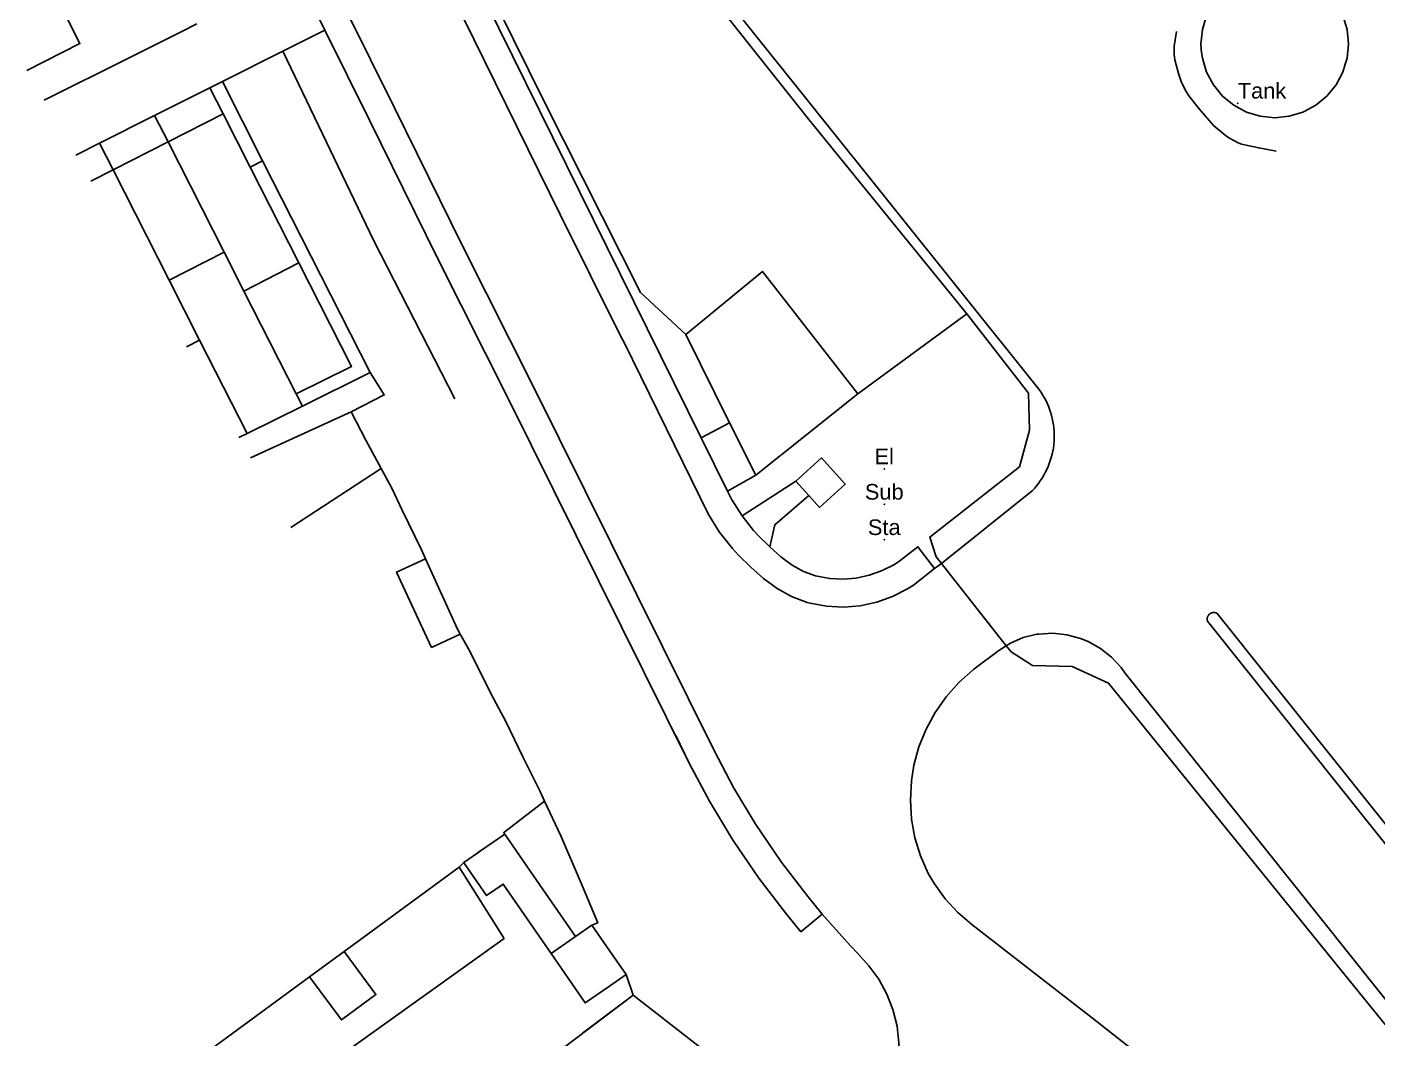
# Model space of a CAD drawing. Header units: millimetres. Extents: x 111502 to 977541, y 8702 to 1044108.
# Drawn here: x 974928.3 to 975025.6, y 478452.4 to 478525.3 of the extents above; entities that cross this region are included whole.
import ezdxf
from ezdxf.enums import TextEntityAlignment as Align

# ---------------------------------------------------------------- set-up
doc = ezdxf.new("R2010")
doc.units = ezdxf.units.MM
doc.header["$LTSCALE"] = 0.25
doc.layers.add('X HVSS Site Background', color=8, linetype='Continuous')
doc.styles.add('85C29BD3-77E0-4928-B775-6F', font='arial.ttf', dxfattribs={"height": 0.2})

# ---------------------------------------------------------------- blocks, each defined once
blk = doc.blocks.new('OS MAP')
at = {"layer": 'X HVSS Site Background'}
for points in [[(488767.43, 243002.82), (488766.4, 243004.07), (488764.47, 243006.58), (488762.6, 243009.35), (488761.04, 243011.94), (488759.63, 243014.61), (488746.62, 243040.8), (488741.51, 243050.95), (488736.61, 243060.87), (488728.01, 243078.25)], [(488734.05, 243082.66), (488743.1, 243064.26), (488748.56, 243053.19), (488752.91, 243044.42), (488753.17, 243043.99), (488759.2, 243031.64), (488760.01, 243030.35), (488760.96, 243029.15), (488761.4, 243028.67), (488762.27, 243027.81), (488763.19, 243027), (488764.17, 243026.28), (488765.22, 243025.69), (488766.34, 243025.26), (488766.55, 243025.21), (488767.74, 243024.99), (488768.95, 243024.93), (488770.16, 243025.03), (488771.35, 243025.29), (488772.49, 243025.69), (488773.57, 243026.24), (488773.99, 243026.51), (488775.52, 243027.7)], [(488736.38, 243082.34), (488758.705, 243037.125)], [(488776.01, 243028.08), (488782.54, 243033.31), (488782.7, 243033.48), (488782.85, 243033.66), (488782.99, 243033.84), (488783.13, 243034.03), (488783.26, 243034.22), (488783.38, 243034.42), (488783.49, 243034.62), (488783.59, 243034.83), (488783.69, 243035.05), (488783.78, 243035.26), (488783.85, 243035.48), (488783.92, 243035.7), (488783.98, 243035.93), (488784.03, 243036.15), (488784.07, 243036.38), (488784.11, 243036.61), (488784.13, 243036.89), (488784.14, 243037.12), (488784.14, 243037.36), (488784.13, 243037.59), (488784.11, 243037.82), (488784.08, 243038.05), (488784.04, 243038.28), (488783.99, 243038.51), (488783.94, 243038.73), (488783.87, 243038.96), (488783.8, 243039.18), (488783.71, 243039.39), (488783.62, 243039.61), (488783.52, 243039.82), (488783.41, 243040.02), (488783.29, 243040.22), (488783.16, 243040.42), (488783.03, 243040.61), (488782.84, 243040.85), (488745.69, 243087.26)], [(488757.6, 243044.56), (488754.33, 243047.58), (488747.39, 243061.33), (488736.4, 243083.58), (488743.33, 243089.15)], [(488743.33, 243089.15), (488766.45, 243060.04), (488777.84, 243046.05)], [(488731.61, 243066.47), (488729.6, 243070.54)], [(488794.717, 243065.043), (488794.699, 243065.479), (488794.801, 243066.516), (488795.103, 243067.513)], [(488804.924, 243067.513), (488805.227, 243066.516), (488805.329, 243065.479), (488805.227, 243064.442), (488805.098, 243064.017), (488804.924, 243063.445), (488804.433, 243062.526), (488803.772, 243061.721), (488802.967, 243061.06), (488802.138, 243060.607), (488802.048, 243060.569), (488801.051, 243060.266), (488800.014, 243060.164), (488798.977, 243060.266), (488797.98, 243060.569), (488797.061, 243061.06), (488796.256, 243061.721), (488795.595, 243062.526), (488795.103, 243063.445), (488794.852, 243064.275), (488794.801, 243064.442), (488794.717, 243065.043)], [(488715.09, 243069.37), (488712.63, 243068.13), (488713.96, 243065.5), (488710.148, 243063.568)], [(488722.371, 243066.921), (488721.29, 243066.38), (488717.55, 243064.51), (488711.388, 243061.42)], [(488731.61, 243066.47), (488728.57, 243064.95)], [(488767.43, 243002.82), (488765.89, 243001.55), (488764.84, 243002.82), (488762.85, 243005.41), (488761, 243008.12), (488760.89, 243008.32), (488759.3, 243010.96), (488757.85, 243013.7), (488744.83, 243039.91), (488739.72, 243050.06), (488734.82, 243059.98), (488731.61, 243066.47)], [(488800.11, 243057.755), (488798.859, 243057.987), (488797.629, 243058.252), (488797.386, 243058.35), (488796.717, 243058.72), (488796.449, 243058.901), (488795.601, 243059.613), (488794.581, 243060.811), (488793.837, 243061.732), (488793.553, 243062.179), (488793.28, 243062.776), (488793.082, 243063.341), (488792.826, 243064.334), (488792.779, 243064.704), (488792.769, 243065.319), (488792.934, 243066.383)], [(488728.57, 243064.95), (488724.22, 243062.77)], [(488728.57, 243064.95), (488735.13, 243051.29), (488740.97, 243039.93)], [(488724.22, 243062.77), (488723.32, 243062.32)], [(488727.12, 243057.06), (488724.22, 243062.77)], [(488723.32, 243062.32), (488719.34, 243060.33)], [(488723.32, 243062.32), (488724.28, 243060.44)], [(488719.34, 243060.33), (488715.37, 243058.34)], [(488719.34, 243060.33), (488720.31, 243058.42)], [(488720.31, 243058.42), (488724.28, 243060.44)], [(488724.28, 243060.44), (488726.23, 243056.61)], [(488715.37, 243058.34), (488713.663, 243057.48)], [(488715.37, 243058.34), (488716.35, 243056.41)], [(488716.35, 243056.41), (488720.31, 243058.42)], [(488724.34, 243050.49), (488720.31, 243058.42)], [(488726.23, 243056.61), (488727.12, 243057.06)], [(488727.12, 243057.06), (488729.2, 243052.96), (488734.86, 243041.82)], [(488714.751, 243055.596), (488716.35, 243056.41)], [(488720.38, 243048.48), (488716.35, 243056.41)], [(488726.23, 243056.61), (488728.312, 243052.511), (488729.736, 243049.707)], [(488724.34, 243050.49), (488720.38, 243048.48)], [(488725.766, 243047.687), (488724.34, 243050.49)], [(488729.736, 243049.707), (488725.766, 243047.687)], [(488729.736, 243049.707), (488733.52, 243042.26), (488729.53, 243040.29)], [(488757.6, 243044.56), (488763.12, 243049.1), (488769.98, 243040.28)], [(488720.38, 243048.48), (488722.58, 243044.155)], [(488780.68, 243022.14), (488780.99, 243022.33), (488781.9, 243022.73), (488782.87, 243022.97), (488783.02, 243022.99), (488784.03, 243023.05), (488785.04, 243022.94), (488786.02, 243022.68), (488786.58, 243022.45), (488787.46, 243021.95), (488788.26, 243021.32), (488788.95, 243020.58), (488789.22, 243020.2), (488805.34, 243000), (488814.84, 242988.1)], [(488729.53, 243040.29), (488725.766, 243047.687)], [(488769.98, 243040.28), (488777.84, 243046.05)], [(488777.84, 243046.05), (488782.28, 243040.33), (488782.34, 243037.67), (488781.64, 243035.03), (488775.17, 243029.97), (488775.64, 243028.55), (488776.01, 243028.08)], [(488722.58, 243044.155), (488721.634, 243043.674)], [(488726, 243037.43), (488722.58, 243044.155)], [(488760.755, 243038.199), (488757.6, 243044.56)], [(488734.86, 243041.82), (488729.98, 243039.4)], [(488734.86, 243041.82), (488735.874, 243040.201), (488733.5, 243039)], [(488729.98, 243039.4), (488729.53, 243040.29)], [(488769.98, 243040.28), (488762.63, 243034.42)], [(488729.98, 243039.4), (488726, 243037.43)], [(488733.5, 243039), (488726.247, 243035.683)], [(488735.65, 243034.9), (488734.55, 243036.95), (488733.5, 243039)], [(488760.755, 243038.199), (488758.705, 243037.125)], [(488762.63, 243034.42), (488760.755, 243038.199)], [(488726, 243037.43), (488725.405, 243037.141)], [(488758.705, 243037.125), (488760.61, 243033.266)], [(488766.449, 243032.968), (488767.23, 243032.11), (488769.08, 243033.79), (488767.37, 243035.67), (488765.52, 243033.99)], [(488729.144, 243030.665), (488735.65, 243034.9)], [(488735.65, 243034.9), (488736.45, 243033.45), (488737.15, 243031.95), (488738.55, 243029.05), (488738.842, 243028.409)], [(488762.63, 243034.42), (488760.61, 243033.266)], [(488765.52, 243033.99), (488761.65, 243031.51)], [(488765.52, 243033.99), (488766.449, 243032.968)], [(488760.61, 243033.266), (488760.89, 243032.7), (488761.65, 243031.51)], [(488763.64, 243029.27), (488764.009, 243030.861), (488766.449, 243032.968)], [(488761.65, 243031.51), (488762.48, 243030.45), (488762.84, 243030.06), (488763.64, 243029.27)], [(488763.64, 243029.27), (488764.44, 243028.56), (488765.26, 243027.96), (488766.07, 243027.5), (488766.93, 243027.18), (488767.97, 243026.98), (488768.92, 243026.93), (488769.86, 243027.01), (488770.8, 243027.22), (488771.7, 243027.53), (488772.57, 243027.98), (488772.91, 243028.19), (488774.31, 243029.28), (488775.52, 243027.7)], [(488741.356, 243022.984), (488739.282, 243022.023), (488736.769, 243027.448), (488738.842, 243028.409)], [(488738.842, 243028.409), (488741.15, 243023.35), (488741.356, 243022.984)], [(488775.52, 243027.7), (488776.01, 243028.08)], [(488776.01, 243028.08), (488780.68, 243022.14)], [(488815.44, 243000), (488795.88, 243024.47), (488795.83, 243024.5), (488795.81, 243024.5), (488795.77, 243024.52), (488795.75, 243024.52), (488795.73, 243024.53), (488795.69, 243024.53), (488795.67, 243024.54), (488795.6, 243024.54), (488795.58, 243024.53), (488795.54, 243024.53), (488795.52, 243024.52), (488795.5, 243024.52), (488795.48, 243024.51), (488795.46, 243024.51), (488795.38, 243024.47), (488795.37, 243024.46), (488795.33, 243024.44), (488795.32, 243024.42), (488795.3, 243024.41), (488795.27, 243024.38), (488795.25, 243024.35), (488795.24, 243024.33), (488795.22, 243024.32), (488795.22, 243024.3), (488795.2, 243024.28), (488795.2, 243024.26), (488795.18, 243024.22), (488795.18, 243024.2), (488795.16, 243024.16), (488795.16, 243023.97), (488795.17, 243023.95), (488795.17, 243023.93), (488795.18, 243023.91), (488814.29, 243000)], [(488741.356, 243022.984), (488742.05, 243021.75), (488742.85, 243020.1), (488743.75, 243018.35), (488744.65, 243016.65), (488745.85, 243014.15), (488747.1, 243011.65), (488747.43, 243010.946)], [(488789.71, 242993.12), (488786.9, 242995.33), (488780.88, 243000), (488778.21, 243002.07), (488777.19, 243002.94), (488776.28, 243003.93), (488775.5, 243005.01), (488775.06, 243005.75), (488774.5, 243007.01), (488774.1, 243008.32), (488773.85, 243009.67), (488773.77, 243011.04), (488773.85, 243012.42), (488774.03, 243013.55), (488774.39, 243014.87), (488774.91, 243016.15), (488775.56, 243017.35), (488776.35, 243018.48), (488777.27, 243019.5), (488778.3, 243020.41), (488778.35, 243020.45), (488780.14, 243021.8), (488780.68, 243022.14)], [(488780.68, 243022.14), (488781.02, 243021.7), (488782.57, 243020.72), (488785.43, 243020.66), (488788.05, 243019.45), (488803.82, 243000), (488814.8, 242986.45), (488815.93, 242985.28), (488817.16, 242984.23), (488818.48, 242983.31), (488818.58, 242983.25), (488820, 242982.47), (488821.49, 242981.84), (488823.03, 242981.35), (488823.09, 242981.34), (488864.12, 242973.13), (488869.95, 242973.53), (488874.14, 242972.87)], [(488744.555, 243008.589), (488744.473, 243008.676), (488747.43, 243010.946)], [(488747.43, 243010.946), (488748.6, 243008.45), (488750.05, 243005.05), (488751.25, 243002.2), (488750.838, 243002.033)], [(488742.648, 243007.274), (488742.801, 243007.379), (488744.555, 243008.589)], [(488744.555, 243008.589), (488746.207, 243006.195), (488749.647, 243001.211)], [(488747.893, 243000), (488744.453, 243004.985), (488744.108, 243004.747)], [(488767.43, 243002.82), (488769.44, 243000.56), (488769.99, 243000), (488770.77, 242999.11), (488771.49, 242998.14), (488772.08, 242997.07), (488772.52, 242995.95), (488772.81, 242994.77), (488772.95, 242993.56), (488772.96, 242993.1), (488772.87, 242991.89), (488772.62, 242990.71), (488772.22, 242989.56), (488771.68, 242988.48), (488771.3, 242987.91)], [(488749.647, 243001.211), (488750.838, 243002.033)], [(488750.838, 243002.033), (488751.92, 243000.466), (488753.3, 242998.467)], [(488749.647, 243001.211), (488747.893, 243000)], [(488753.3, 242998.467), (488753.062, 242998.303), (488752.109, 242997.645), (488750.355, 242996.434), (488747.893, 243000)], [(488753.3, 242998.467), (488753.8, 242997)], [(488753.8, 242997), (488750.167, 242994.251)], [(488753.8, 242997), (488762.68, 242990.09)]]:
    blk.add_lwpolyline(points, dxfattribs=at)
at = {"layer": 'X HVSS Site Background', "flags": 128}
for points in [[(488780.68, 243022.14), (488780.99, 243022.33), (488780.99, 243022.33), (488781.9, 243022.73), (488781.9, 243022.73), (488782.87, 243022.97), (488782.87, 243022.97), (488783.02, 243022.99), (488783.02, 243022.99), (488784.03, 243023.05), (488784.03, 243023.05), (488785.04, 243022.94), (488785.04, 243022.94), (488786.02, 243022.68), (488786.02, 243022.68), (488786.58, 243022.45), (488786.58, 243022.45), (488787.46, 243021.95), (488787.46, 243021.95), (488788.26, 243021.32), (488788.26, 243021.32), (488788.95, 243020.58), (488788.95, 243020.58), (488789.22, 243020.2), (488789.22, 243020.2), (488805.34, 243000), (488805.34, 243000), (488814.84, 242988.1)], [(488778.848, 243024.47), (488780.68, 243022.14)], [(488815.44, 243000), (488795.88, 243024.47), (488795.88, 243024.47), (488795.83, 243024.5), (488795.83, 243024.5), (488795.81, 243024.5), (488795.81, 243024.5), (488795.77, 243024.52), (488795.77, 243024.52), (488795.75, 243024.52), (488795.75, 243024.52), (488795.73, 243024.53), (488795.73, 243024.53), (488795.69, 243024.53), (488795.69, 243024.53), (488795.67, 243024.54), (488795.67, 243024.54), (488795.6, 243024.54), (488795.6, 243024.54), (488795.58, 243024.53), (488795.58, 243024.53), (488795.54, 243024.53), (488795.54, 243024.53), (488795.52, 243024.52), (488795.52, 243024.52), (488795.5, 243024.52), (488795.5, 243024.52), (488795.48, 243024.51), (488795.48, 243024.51), (488795.46, 243024.51), (488795.46, 243024.51), (488795.38, 243024.47), (488795.38, 243024.47), (488795.37, 243024.46), (488795.37, 243024.46), (488795.33, 243024.44), (488795.33, 243024.44), (488795.32, 243024.42), (488795.32, 243024.42), (488795.3, 243024.41), (488795.3, 243024.41), (488795.27, 243024.38), (488795.27, 243024.38), (488795.25, 243024.35), (488795.25, 243024.35), (488795.24, 243024.33), (488795.24, 243024.33), (488795.22, 243024.32), (488795.22, 243024.32), (488795.22, 243024.3), (488795.22, 243024.3), (488795.2, 243024.28), (488795.2, 243024.28), (488795.2, 243024.26), (488795.2, 243024.26), (488795.18, 243024.22), (488795.18, 243024.22), (488795.18, 243024.2), (488795.18, 243024.2), (488795.16, 243024.16), (488795.16, 243024.16), (488795.16, 243023.97), (488795.16, 243023.97), (488795.17, 243023.95), (488795.17, 243023.95), (488795.17, 243023.93), (488795.17, 243023.93), (488795.18, 243023.91), (488795.18, 243023.91), (488814.29, 243000)], [(488789.71, 242993.12), (488786.9, 242995.33), (488786.9, 242995.33), (488780.88, 243000), (488780.88, 243000), (488778.21, 243002.07), (488778.21, 243002.07), (488777.19, 243002.94), (488777.19, 243002.94), (488776.28, 243003.93), (488776.28, 243003.93), (488775.5, 243005.01), (488775.5, 243005.01), (488775.06, 243005.75), (488775.06, 243005.75), (488774.5, 243007.01), (488774.5, 243007.01), (488774.1, 243008.32), (488774.1, 243008.32), (488773.85, 243009.67), (488773.85, 243009.67), (488773.77, 243011.04), (488773.77, 243011.04), (488773.85, 243012.42), (488773.85, 243012.42), (488774.03, 243013.55), (488774.03, 243013.55), (488774.39, 243014.87), (488774.39, 243014.87), (488774.91, 243016.15), (488774.91, 243016.15), (488775.56, 243017.35), (488775.56, 243017.35), (488776.35, 243018.48), (488776.35, 243018.48), (488777.27, 243019.5), (488777.27, 243019.5), (488778.3, 243020.41), (488778.3, 243020.41), (488778.35, 243020.45), (488778.35, 243020.45), (488780.14, 243021.8), (488780.14, 243021.8), (488780.68, 243022.14)], [(488780.68, 243022.14), (488781.02, 243021.7), (488781.02, 243021.7), (488782.57, 243020.72), (488782.57, 243020.72), (488785.43, 243020.66), (488785.43, 243020.66), (488788.05, 243019.45), (488788.05, 243019.45), (488803.82, 243000), (488803.82, 243000), (488814.8, 242986.45)], [(488767.43, 243002.82), (488766.4, 243004.07), (488766.4, 243004.07), (488764.47, 243006.58), (488764.47, 243006.58), (488762.6, 243009.35), (488762.6, 243009.35), (488761.04, 243011.94), (488761.04, 243011.94), (488759.63, 243014.61), (488759.63, 243014.61), (488758.73, 243016.422)], [(488767.43, 243002.82), (488765.89, 243001.55), (488765.89, 243001.55), (488764.84, 243002.82), (488764.84, 243002.82), (488762.85, 243005.41), (488762.85, 243005.41), (488761, 243008.12), (488761, 243008.12), (488760.89, 243008.32), (488760.89, 243008.32), (488759.3, 243010.96), (488759.3, 243010.96), (488757.85, 243013.7), (488757.85, 243013.7), (488756.868, 243015.677)], [(488747.05, 243011.75), (488747.1, 243011.65), (488747.1, 243011.65), (488747.43, 243010.946)], [(488744.555, 243008.589), (488744.473, 243008.676), (488744.473, 243008.676), (488747.43, 243010.946)], [(488747.43, 243010.946), (488748.6, 243008.45), (488748.6, 243008.45), (488750.05, 243005.05), (488750.05, 243005.05), (488751.25, 243002.2), (488751.25, 243002.2), (488750.838, 243002.033)], [(488741.6, 243006.55), (488742.609, 243007.247), (488742.609, 243007.247), (488742.801, 243007.379), (488742.801, 243007.379), (488744.555, 243008.589)], [(488744.555, 243008.589), (488746.207, 243006.195), (488746.207, 243006.195), (488749.647, 243001.211)], [(488732.994, 243000.142), (488741.266, 243006.215)], [(488741.266, 243006.215), (488741.6, 243006.55)], [(488741.266, 243006.215), (488744.508, 243001.081)], [(488747.893, 243000), (488744.453, 243004.985), (488744.453, 243004.985), (488743.252, 243004.156), (488743.252, 243004.156), (488741.635, 243006.499), (488741.635, 243006.499), (488741.6, 243006.55)], [(488767.43, 243002.82), (488769.44, 243000.56), (488769.44, 243000.56), (488769.99, 243000), (488769.99, 243000), (488770.77, 242999.11), (488770.77, 242999.11), (488771.49, 242998.14), (488771.49, 242998.14), (488772.08, 242997.07), (488772.08, 242997.07), (488772.52, 242995.95), (488772.52, 242995.95), (488772.81, 242994.77), (488772.81, 242994.77), (488772.95, 242993.56)], [(488749.647, 243001.211), (488750.838, 243002.033)], [(488750.838, 243002.033), (488751.92, 243000.466), (488751.92, 243000.466), (488753.3, 242998.467)], [(488744.508, 243001.081), (488721.721, 242984.763), (488721.721, 242984.763), (488718.271, 242989.332)], [(488749.647, 243001.211), (488747.893, 243000)], [(488732.994, 243000.142), (488735.276, 242997.033), (488735.276, 242997.033), (488732.788, 242995.206), (488732.788, 242995.206), (488730.505, 242998.314)], [(488730.505, 242998.314), (488732.994, 243000.142)], [(488753.3, 242998.467), (488753.062, 242998.303), (488753.062, 242998.303), (488752.109, 242997.645), (488752.109, 242997.645), (488750.355, 242996.434), (488750.355, 242996.434), (488747.893, 243000)], [(488753.3, 242998.467), (488753.8, 242997)], [(488718.271, 242989.332), (488730.505, 242998.314)], [(488753.8, 242997), (488735.226, 242982.943)], [(488753.8, 242997), (488762.68, 242990.09)]]:
    blk.add_lwpolyline(points, dxfattribs=at)
at = {"layer": 'X HVSS Site Background'}
for p in [(488797.35, 243061.21), (488771.89, 243034.88), (488771.89, 243032.33), (488771.89, 243029.78)]:
    blk.add_point(p, dxfattribs=at)
at = {"layer": 'X HVSS Site Background', "style": '85C29BD3-77E0-4928-B775-6F'}
blk.add_text('Tank', height=1.125, dxfattribs=at).set_placement((488797.35, 243061.21), align=Align.BOTTOM_LEFT)
for s, p in [('El', (488771.89, 243034.88)), ('Sub', (488771.89, 243032.33)), ('Sta', (488771.89, 243029.78))]:
    blk.add_text(s, height=1.125, dxfattribs=at).set_placement(p, align=Align.BOTTOM_CENTER)

msp = doc.modelspace()

# ---------------------------------------------------------------- block references
at = {"lineweight": 0}
msp.add_blockref('OS MAP', (486218.196, 235458.61), dxfattribs=at)

doc.saveas('drawing.dxf')
